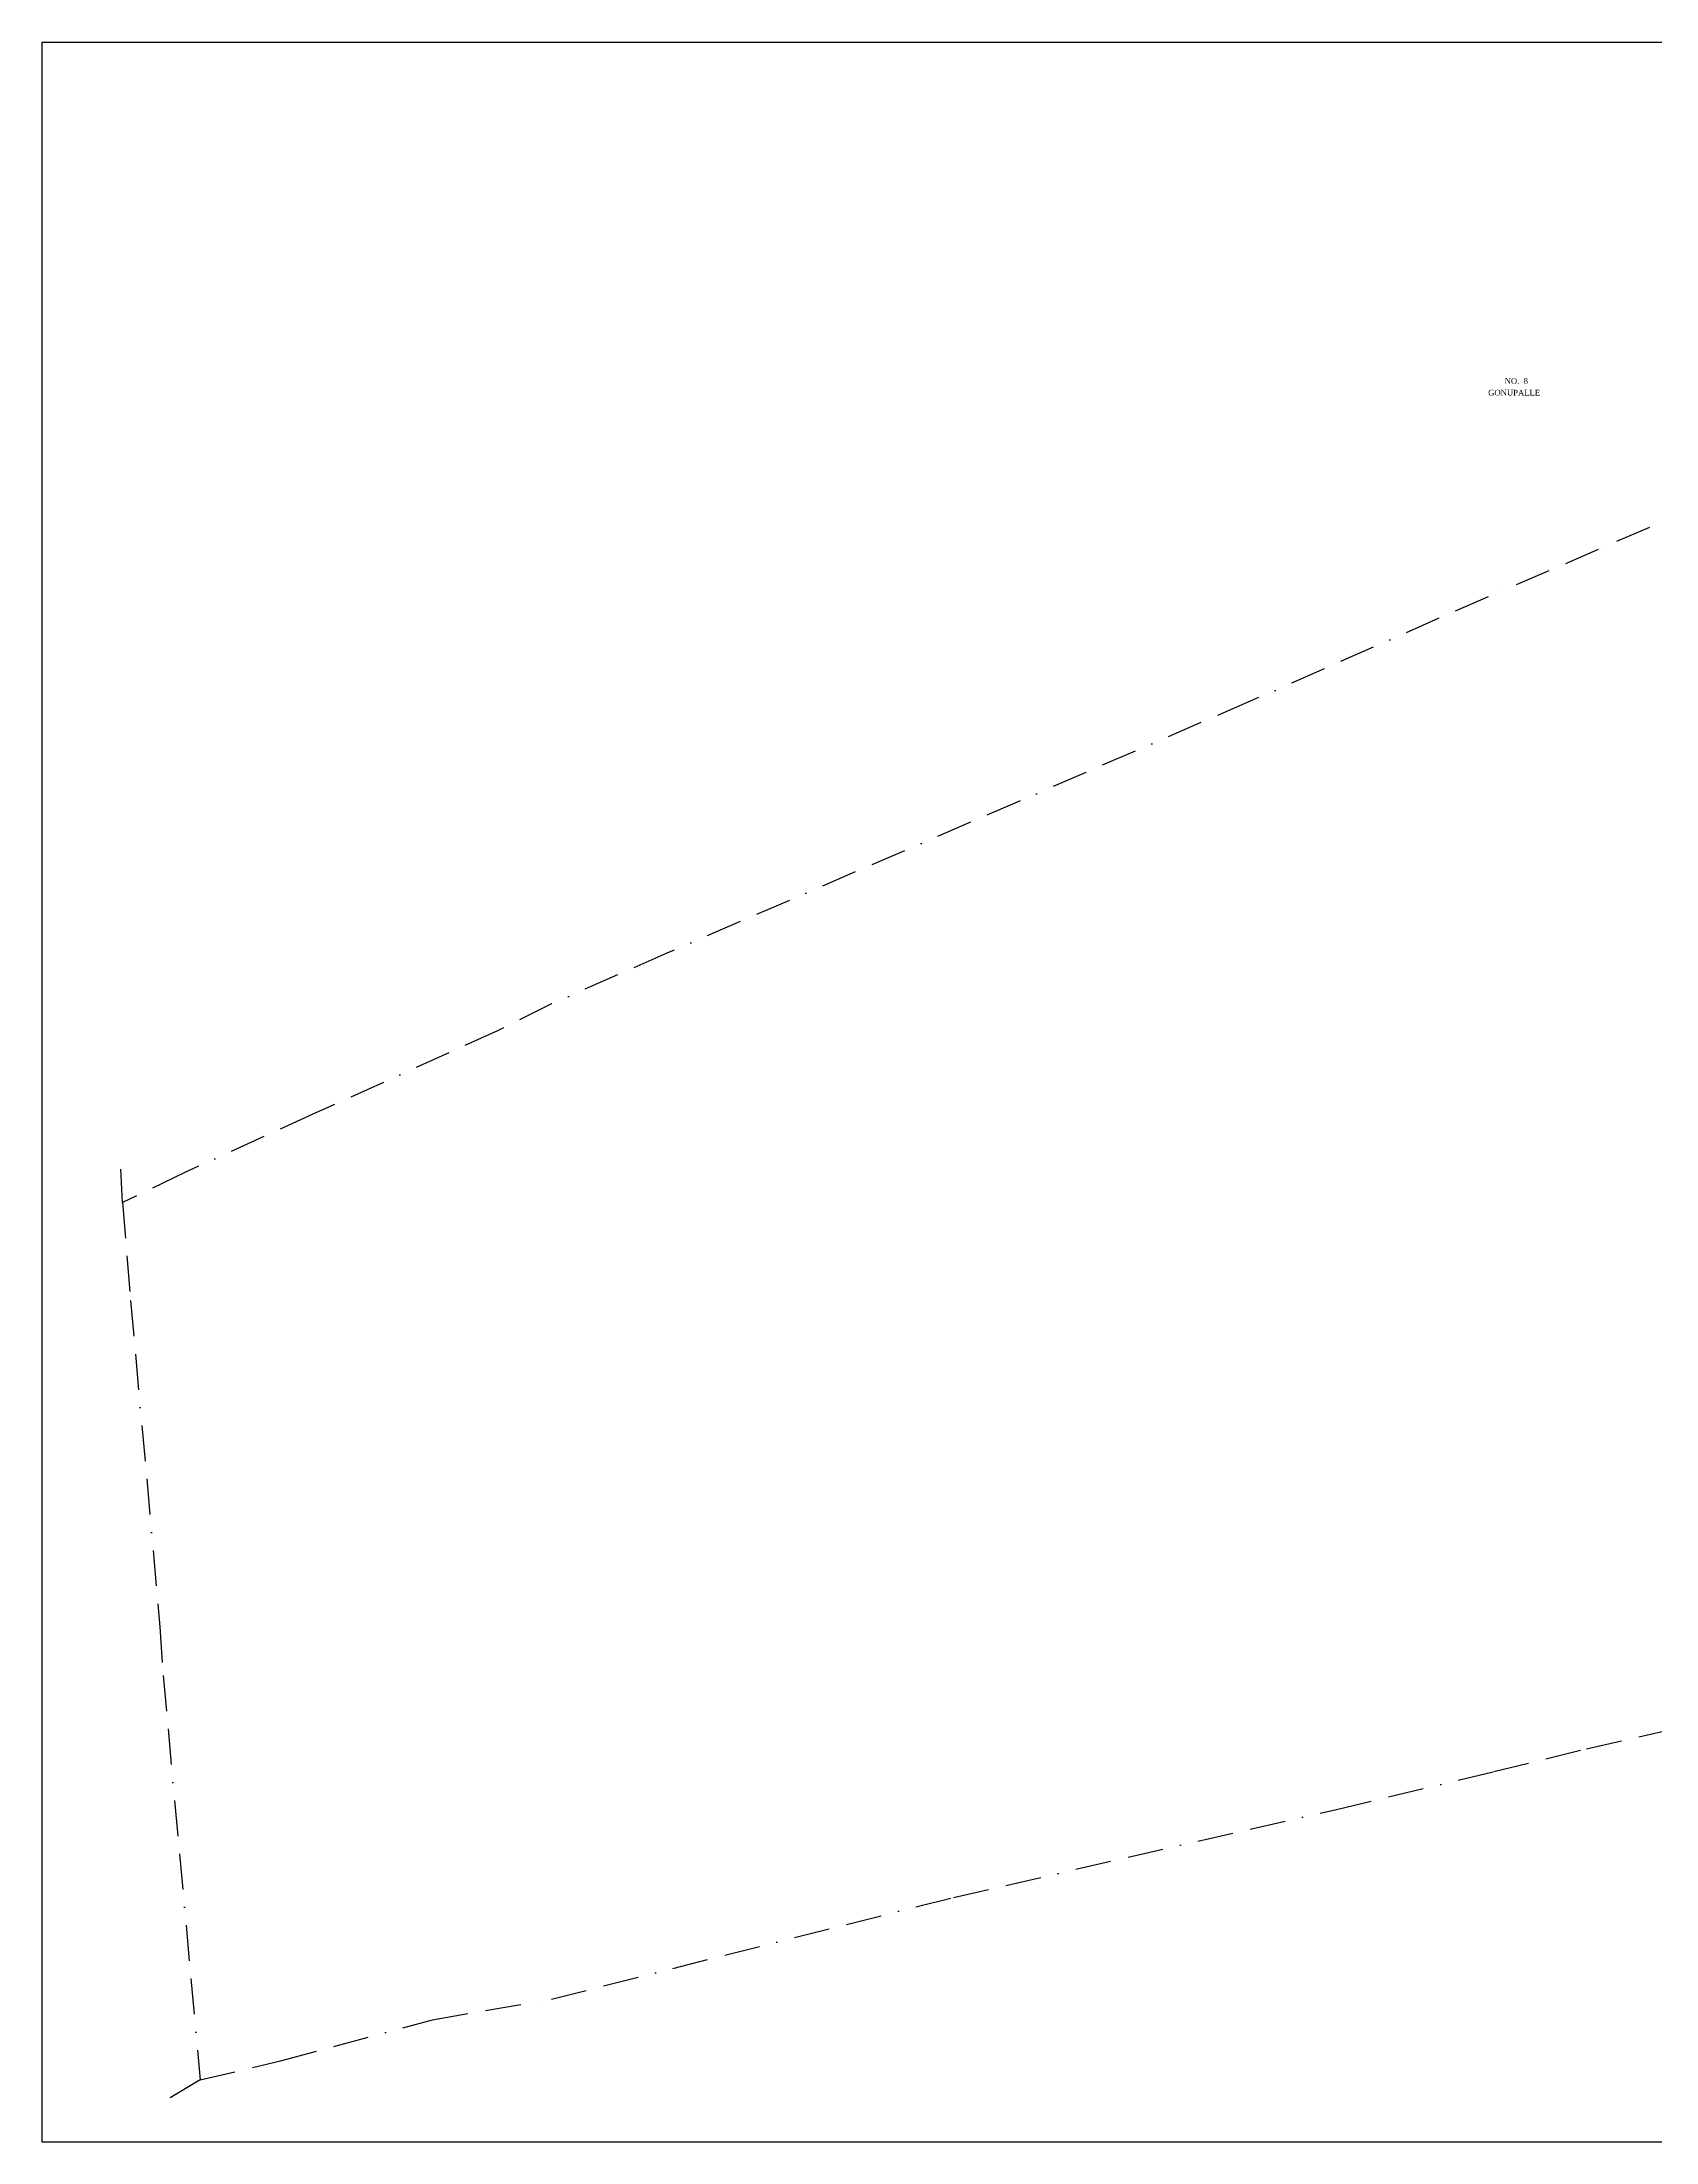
# Model space of a CAD drawing. Header units: millimetres. Extents: x -321 to 2151, y -865 to 603.
# Drawn here: x -321 to 807, y -865 to 603 of the extents above; entities that cross this region are included whole.
import ezdxf

# ---------------------------------------------------------------- set-up
doc = ezdxf.new("R2010")
doc.units = ezdxf.units.MM
doc.header["$MEASUREMENT"] = 0
doc.linetypes.add('BORDER', pattern=[1.75, 0.5, -0.25, 0.5, -0.25, 0, -0.25])
doc.layers.add('TEXT', color=7, linetype='Continuous')
doc.layers.add('VILL_BOUNDARY', color=6, linetype='BORDER', lineweight=30)
doc.styles.get("Standard").update_dxf_attribs({"font": 'TIMES.TTF', "height": 3})

msp = doc.modelspace()

# ---------------------------------------------------------------- linework, layer by layer
at = {"lineweight": 30}
msp.add_lwpolyline([(-321.1, 602.7), (2150.5, 602.7), (2150.5, -864.8), (-321.1, -864.8)], close=True, dxfattribs=at)
at = {"layer": 'VILL_BOUNDARY', "linetype": 'BORDER', "ltscale": 50}
msp.add_lwpolyline([(916.7, 313.6), (766.3, 248), (689.3, 215.1), (523.1, 142), (362, 72.3), (115.4, -34.1), (34.9, -69.5), (-2.8, -88.2), (-132, -146.6), (-221.4, -187.3), (-264.8, -208.2), (-259.2, -276.8), (-238.7, -504.7), (-236.5, -538.8), (-210.6, -821.4), (-210.6, -821.4), (-153.5, -807.8), (-48.2, -779.3), (34.8, -764.9), (315.8, -693.8), (583.3, -632.4), (693.3, -605.9), (758.1, -590), (847.2, -569.7)], dxfattribs=at)
at = {"layer": 'VILL_BOUNDARY', "linetype": 'ByBlock'}
for points in [[(-264.8, -208.2), (-266, -184.9)], [(-210.6, -821.4), (-231.6, -833.8)]]:
    msp.add_lwpolyline(points, dxfattribs=at)

# ---------------------------------------------------------------- texts
at = {"layer": 'TEXT', "linetype": 'ByBlock'}
for s, p in [('NO.  8', (700.9, 363.9)), ('GONUPALLE', (689.4, 355.7))]:
    msp.add_text(s, height=4, dxfattribs=at).set_placement(p)

doc.saveas('drawing.dxf')
